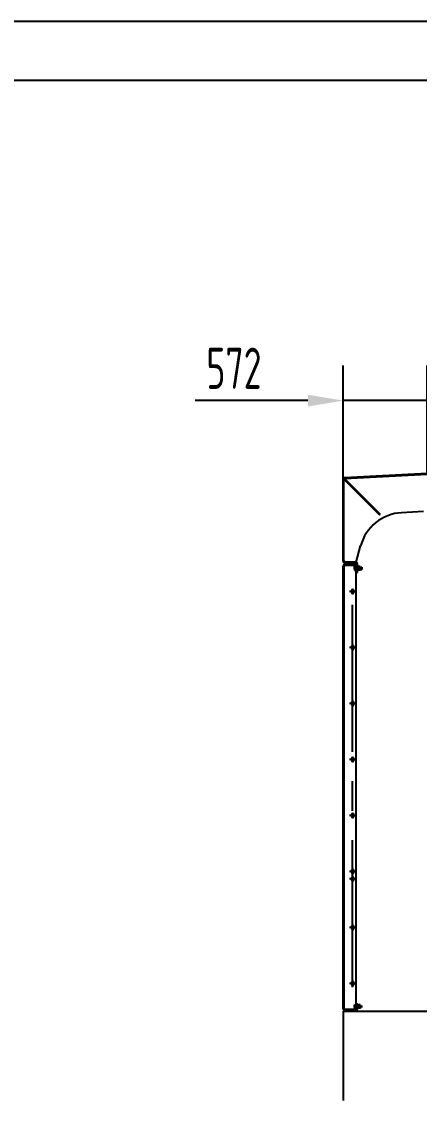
# Model space of a CAD drawing. Header units: millimetres. Extents: x 0 to 33600, y -915 to 23760.
# Drawn here: x 18483 to 21192, y 16421 to 23760 of the extents above; entities that cross this region are included whole.
import ezdxf

# ---------------------------------------------------------------- set-up
doc = ezdxf.new("R2010")
doc.units = ezdxf.units.MM
doc.header["$LTSCALE"] = 800
doc.linetypes.add('G', pattern=[2, 1.25, -0.25, 0.25, -0.25])
doc.linetypes.add('K', pattern=[2.5, 1.25, -0.25, 0.25, -0.25, 0.25, -0.25])
for name, color, linetype in [('01', 7, 'Continuous'), ('02', 1, 'Continuous'), ('05', 4, 'G'), ('07', 6, 'K'), ('08', 1, 'Continuous')]:
    doc.layers.add(name, color=color, linetype=linetype)
doc.styles.get("Standard").update_dxf_attribs({"font": 'isocp', "width": 0.707, "bigfont": 'intecad.shx'})
doc.dimstyles.new('INTE', dxfattribs={"dimscale": 80, "dimtxt": 3.5, "dimasz": 3, "dimexe": 3, "dimexo": 0, "dimgap": 1, "dimtad": 1, "dimdec": 0, "dimdsep": 46, "dimtxsty": 'Standard', "dimcen": 0, "dimclrd": 1, "dimclre": 1, "dimclrt": 3, "dimadec": 0, "dimazin": 0, "dimtfac": 1, "dimtdec": 0, "dimtmove": 0, "dimatfit": 0, "dimfxl": 1, "dimarcsym": 0})

# ---------------------------------------------------------------- blocks, each defined once
blk = doc.blocks.new('*D220')
at = {"layer": '08', "color": 1, "lineweight": -2}
for p, q in [((20673, 20647.6), (20673, 21421.6)), ((21245.4, 20687.1), (21245.4, 21421.6)), ((20433, 21181.6), (19664.8, 21181.6)), ((21245.4, 21181.6), (20673, 21181.6)), ((21485.4, 21181.6), (21725.4, 21181.6))]:
    blk.add_line(p, q, dxfattribs=at)
at = {"layer": '08', "color": 1}
for points in [[(20433, 21221.6), (20433, 21141.6), (20673, 21181.6)], [(21485.4, 21221.6), (21485.4, 21141.6), (21245.4, 21181.6)]]:
    blk.add_solid(points, dxfattribs=at)
at = {"layer": 'Defpoints', "color": 0}
for p in [(20673, 21181.6), (20673, 20647.6), (21245.4, 20687.1)]:
    blk.add_point(p, dxfattribs=at)
at = {"layer": '08', "color": 3, "insert": (19928.9, 21401.7), "char_height": 280, "attachment_point": 5}
blk.add_mtext('572', dxfattribs=at)
blk = doc.blocks.new('*U224')
at = {"layer": '01'}
for p, q in [((-12.8, 0), (-12.8, 11.7)), ((-12.8, 11.7), (0, 11.7)), ((-12.8, 7), (0, 7)), ((0, 11.7), (0, 0)), ((0, -11.7), (0, 0)), ((-12.8, 0), (-12.8, -11.7)), ((-12.8, -7), (0, -7)), ((-12.8, -11.7), (0, -11.7))]:
    blk.add_line(p, q, dxfattribs=at)
at = {"layer": '05'}
blk.add_line((-13.9, 0), (1.1, 0), dxfattribs=at)
blk = doc.blocks.new('*U490')
at = {"layer": '01'}
blk.add_lwpolyline([(415, 292), (25, 292)], dxfattribs=at)
at = {"layer": '02'}
blk.add_lwpolyline([(420, 297), (0, 297)], dxfattribs=at)

msp = doc.modelspace()

# ---------------------------------------------------------------- hatches: boundary and pattern name
at = {"layer": '02', "linetype": 'Continuous'}
h = msp.add_hatch(dxfattribs=at)
h.set_pattern_fill('_USER', color=1, scale=10, angle=45, style=0, pattern_type=0)
h.set_pattern_definition([(45, (17135.532, 19221.8), (-7.071068, 7.071068), [])])
h.paths.add_polyline_path([(21245, 20682), (21244.7, 20687), (20682.5, 20657.6, 0.39896), (20673, 20647.6), (20673, 20087.1, 0.414214), (20683, 20077.1), (20759, 20077.1, -0.414214), (20764, 20072.1), (20764, 20040.6), (20769, 20040.6), (20769, 20072.1, 0.414214), (20759, 20082.1), (20683, 20082.1, -0.414214), (20678, 20087.1), (20678, 20647.6, -0.39896), (20682.7, 20652.6)])
h.paths.add_polyline_path([(20764, 20012.1), (20769, 20012.1), (20769, 20040.6), (20764, 20040.6)])
h = msp.add_hatch(dxfattribs=at)
h.set_pattern_fill('_USER', color=1, scale=10, angle=45, style=0, pattern_type=0)
h.set_pattern_definition([(45, (18246.653, 18966.64), (-7.071068, 7.071068), [])])
h.paths.add_polyline_path([(20844.2, 20482.1), (20848.4, 20486.4), (20685, 20649.8), (20680.7, 20645.6)])

# ---------------------------------------------------------------- linework, layer by layer
for p, q in [((20673, 20087.1), (20673, 20647.6)), ((20678, 20087.1), (20678, 20647.6)), ((20680.7, 20645.6), (20678, 20642.8)), ((20682.5, 20657.6), (21244.7, 20687)), ((20682.7, 20652.6), (21245, 20682)), ((20688, 20652.8), (20685, 20649.8)), ((20673, 17044.1), (20673, 20056.1)), ((20673, 20056.1), (20673, 19225.3)), ((20678, 20092.1), (20688, 20082.1)), ((20754.5, 20065.6), (20682.5, 20065.6)), ((20754.5, 20061.1), (20682.5, 20061.1)), ((20761.4, 20082.1), (20683, 20082.1)), ((20759, 20077.1), (20683, 20077.1)), ((20759.5, 20056.1), (20759.5, 17044.1)), ((20764, 20012.1), (20764, 20072.1)), ((20764, 20056.1), (20764, 20020.6)), ((20769, 20012.1), (20769, 20072.1)), ((20764, 20020.6), (20759.5, 20020.6)), ((20764, 20012.1), (20769, 20012.1)), ((20754.5, 17039.1), (20682.5, 17039.1)), ((20754.5, 17034.6), (20682.5, 17034.6)), ((20764, 17079.6), (20759.5, 17079.6)), ((20764, 17044.1), (20764, 17079.6))]:
    msp.add_line(p, q)
for centre, radius, start, end in [((20683, 20647.6), 10, 93, 180), ((20683, 20647.6), 5, 93, 180), ((20683, 20087.1), 10, 180, 270), ((20682.5, 20056.1), 9.5, 90, 180), ((20683, 20087.1), 5, 180, 270), ((20754.5, 20056.1), 9.5, 0, 90), ((20759, 20072.1), 10, 0, 90), ((20759, 20072.1), 5, 0, 90), ((20682.5, 17044.1), 9.5, 180, 270), ((20754.5, 17044.1), 9.5, 270, 0)]:
    msp.add_arc(centre, radius, start, end)
at = {"layer": '01'}
for p, q in [((20678, 20648.3), (20682.3, 20652.5)), ((20678, 20648.3), (20920.6, 20405.7)), ((20682.3, 20652.5), (20924.8, 20410)), ((20844.2, 20482.1), (20848.4, 20486.4)), ((20920.6, 20405.7), (20924.8, 20410)), ((21220.4, 20427.1), (21070, 20419.2)), ((20761.4, 20082.1), (20791.3, 20193.5)), ((20750.7, 20040.6), (20750.7, 20052.2)), ((20750.7, 20052.2), (20759.5, 20052.2)), ((20759.5, 20047.6), (20750.7, 20047.6)), ((20750.7, 20040.6), (20750.7, 20028.9)), ((20759.5, 20052.2), (20759.5, 20040.6)), ((20759.5, 20028.9), (20759.5, 20040.6)), ((20771.5, 20054.6), (20769, 20054.6)), ((20769, 20054.6), (20769, 20040.6)), ((20769, 20026.6), (20769, 20040.6)), ((20771.5, 20040.6), (20771.5, 20054.6)), ((20775.1, 20051.3), (20771.5, 20051.3)), ((20771.5, 20051.3), (20771.5, 20040.6)), ((20771.5, 20040.6), (20775.1, 20042.6)), ((20771.5, 20040.6), (20771.5, 20026.6)), ((20771.5, 20029.9), (20771.5, 20040.6)), ((20775.1, 20040.6), (20771.5, 20038.5)), ((20775.1, 20040.6), (20775.1, 20051.3)), ((20775.1, 20040.6), (20775.1, 20029.9)), ((20787.9, 20047.6), (20799, 20047.6)), ((20799, 20047.6), (20799, 20040.6)), ((20799, 20033.6), (20799, 20040.6)), ((20759.5, 20033.6), (20750.7, 20033.6)), ((20750.7, 20028.9), (20759.5, 20028.9)), ((20771.5, 20026.6), (20769, 20026.6)), ((20775.1, 20029.9), (20771.5, 20029.9)), ((20775.1, 20033.6), (20799, 20033.6)), ((20679, 17034.6), (20679, 17028.6)), ((20770, 17075.6), (20764, 17075.6)), ((20772.5, 17073.6), (20770, 17073.6)), ((20770, 17073.6), (20770, 17059.6)), ((20770, 17045.6), (20770, 17059.6)), ((20772.5, 17045.6), (20770, 17045.6)), ((20772.5, 17059.6), (20772.5, 17073.6)), ((20776.1, 17070.3), (20772.5, 17070.3)), ((20772.5, 17070.3), (20772.5, 17059.6)), ((20776.1, 17059.6), (20772.5, 17061.6)), ((20772.5, 17059.6), (20772.5, 17045.6)), ((20772.5, 17048.9), (20772.5, 17059.6)), ((20772.5, 17059.6), (20776.1, 17057.5)), ((20776.1, 17048.9), (20772.5, 17048.9)), ((20776.1, 17071.2), (20776.1, 17059.6)), ((20788.9, 17071.2), (20776.1, 17071.2)), ((20776.1, 17059.6), (20776.1, 17070.3)), ((20788.9, 17066.6), (20776.1, 17066.6)), ((20776.1, 17047.9), (20776.1, 17059.6)), ((20776.1, 17059.6), (20776.1, 17048.9)), ((20788.9, 17052.6), (20776.1, 17052.6)), ((20788.9, 17047.9), (20776.1, 17047.9)), ((20777.6, 17066.6), (20794.5, 17066.6)), ((20788.9, 17059.6), (20788.9, 17071.2)), ((20788.9, 17059.6), (20788.9, 17047.9)), ((20788.9, 17052.6), (20794.5, 17052.6)), ((20794.5, 17066.6), (20794.5, 17059.6)), ((20794.5, 17052.6), (20794.5, 17059.6))]:
    msp.add_line(p, q, dxfattribs=at)
at = {"layer": '01', "color": 7, "linetype": 'Continuous'}
for p, q in [((20677.5, 20056.1), (20677.5, 17044.1)), ((20729, 19888.6), (20729, 19883.6)), ((20745, 19888.6), (20745, 19883.6)), ((20729, 19878.6), (20729, 19883.6)), ((20745, 19878.6), (20745, 19883.6)), ((20729, 19507.6), (20729, 19502.6)), ((20729, 19497.6), (20729, 19502.6)), ((20745, 19507.6), (20745, 19502.6)), ((20745, 19497.6), (20745, 19502.6)), ((20729, 19126.6), (20729, 19121.6)), ((20729, 19116.6), (20729, 19121.6)), ((20745, 19126.6), (20745, 19121.6)), ((20745, 19116.6), (20745, 19121.6)), ((20729, 18745.6), (20729, 18740.6)), ((20729, 18735.6), (20729, 18740.6)), ((20745, 18745.6), (20745, 18740.6)), ((20745, 18735.6), (20745, 18740.6)), ((20729, 18364.6), (20729, 18359.6)), ((20729, 18354.6), (20729, 18359.6)), ((20745, 18364.6), (20745, 18359.6)), ((20745, 18354.6), (20745, 18359.6)), ((20729, 17983.6), (20729, 17978.6)), ((20745, 17983.6), (20745, 17978.6)), ((20729, 17973.6), (20729, 17978.6)), ((20729, 17932.6), (20729, 17927.6)), ((20729, 17922.6), (20729, 17927.6)), ((20745, 17973.6), (20745, 17978.6)), ((20745, 17932.6), (20745, 17927.6)), ((20745, 17922.6), (20745, 17927.6)), ((20729, 17602.6), (20729, 17597.6)), ((20729, 17592.6), (20729, 17597.6)), ((20745, 17602.6), (20745, 17597.6)), ((20745, 17592.6), (20745, 17597.6)), ((20729, 17221.6), (20729, 17216.6)), ((20729, 17211.6), (20729, 17216.6)), ((20745, 17221.6), (20745, 17216.6)), ((20745, 17211.6), (20745, 17216.6)), ((20679, 17034.6), (20754, 17034.6)), ((20679, 17028.6), (20754.5, 17028.6)), ((20750.7, 17071.2), (20759.5, 17071.2)), ((20750.7, 17059.6), (20750.7, 17071.2)), ((20759.5, 17066.6), (20750.7, 17066.6)), ((20750.7, 17059.6), (20750.7, 17047.9)), ((20759.5, 17052.6), (20750.7, 17052.6)), ((20750.7, 17047.9), (20759.5, 17047.9)), ((20759.5, 17071.2), (20759.5, 17059.6)), ((20759.5, 17047.9), (20759.5, 17059.6)), ((20764, 17044.6), (20764, 17078.6)), ((20770, 17044.1), (20770, 17075.6))]:
    msp.add_line(p, q, dxfattribs=at)
at = {"layer": '01'}
msp.add_arc((21085.9, 20114.6), 305, 93, 165, dxfattribs=at)
at = {"layer": '01', "color": 7, "linetype": 'Continuous'}
for centre, radius, start, end in [((20682.5, 20056.1), 5, 90, 180), ((20754.5, 20056.1), 5, 0, 90), ((20737, 19888.6), 8, 0, 180), ((20737, 19878.6), 8, 180, 0), ((20737, 19507.6), 8, 0, 180), ((20737, 19497.6), 8, 180, 0), ((20737, 19126.6), 8, 0, 180), ((20737, 19116.6), 8, 180, 0), ((20737, 18745.6), 8, 0, 180), ((20737, 18735.6), 8, 180, 0), ((20737, 18364.6), 8, 0, 180), ((20737, 18354.6), 8, 180, 0), ((20737, 17983.6), 8, 0, 180), ((20737, 17973.6), 8, 180, 0), ((20737, 17932.6), 8, 0, 180), ((20737, 17922.6), 8, 180, 0), ((20737, 17602.6), 8, 0, 180), ((20737, 17592.6), 8, 180, 0), ((20737, 17221.6), 8, 0, 180), ((20737, 17211.6), 8, 180, 0), ((20682.5, 17044.1), 5, 180, 270), ((20754.5, 17044.1), 15.5, 270, 0), ((20754.5, 17044.1), 5, 270, 0), ((20754.5, 17044.1), 9.5, 270, 0)]:
    msp.add_arc(centre, radius, start, end, dxfattribs=at)
at = {"layer": '02'}
for p, q in [((20799, 20046.2), (20787.9, 20046.2)), ((20799, 20035), (20787.9, 20035)), ((20794.5, 17065.2), (20788.9, 17065.2)), ((20794.5, 17054), (20788.9, 17054))]:
    msp.add_line(p, q, dxfattribs=at)
at = {"layer": '05', "color": 4, "linetype": 'G'}
for p, q in [((20779.7, 20040.6), (20743.5, 20040.6)), ((20744.3, 20040.6), (20805.7, 20040.6)), ((20737, 17192.2), (20737, 19926)), ((20759.5, 19883.6), (20716.7, 19883.6)), ((20759.5, 19502.6), (20716.7, 19502.6)), ((20759.5, 19121.6), (20716.7, 19121.6)), ((20759.5, 18740.6), (20716.7, 18740.6)), ((20759.5, 18359.6), (20716.7, 18359.6)), ((20759.5, 17978.6), (20716.7, 17978.6)), ((20759.5, 17927.6), (20716.7, 17927.6)), ((20759.5, 17597.6), (20716.7, 17597.6)), ((20759.5, 17216.6), (20716.7, 17216.6)), ((20742.1, 17059.6), (20803.5, 17059.6))]:
    msp.add_line(p, q, dxfattribs=at)
at = {"layer": '07', "color": 6, "linetype": 'K'}
for q in [(30071, 17028.6), (20673, 16421.3)]:
    msp.add_line((20673, 17028.6), q, dxfattribs=at)

# ---------------------------------------------------------------- block references
at = {"layer": '01', "rotation": 180}
msp.add_blockref('*U224', (20775.1, 20040.6), dxfattribs=at)
at = {"layer": '02', "xscale": 80, "yscale": 80, "zscale": 80}
msp.add_blockref('*U490', (0, 0), dxfattribs=at)

# ---------------------------------------------------------------- dimensions: what is measured, and where the dimension line sits
at = {"layer": '08'}
dim = msp.add_linear_dim(base=(20673, 21181.6), p1=(21245.4, 20687.1), p2=(20673, 20647.6), dimstyle='INTE', dxfattribs=at)
dim.commit()
dim.dimension.update_dxf_attribs({"geometry": '*D220', "text_midpoint": (19928.9, 21401.7)})

doc.saveas('drawing.dxf')
